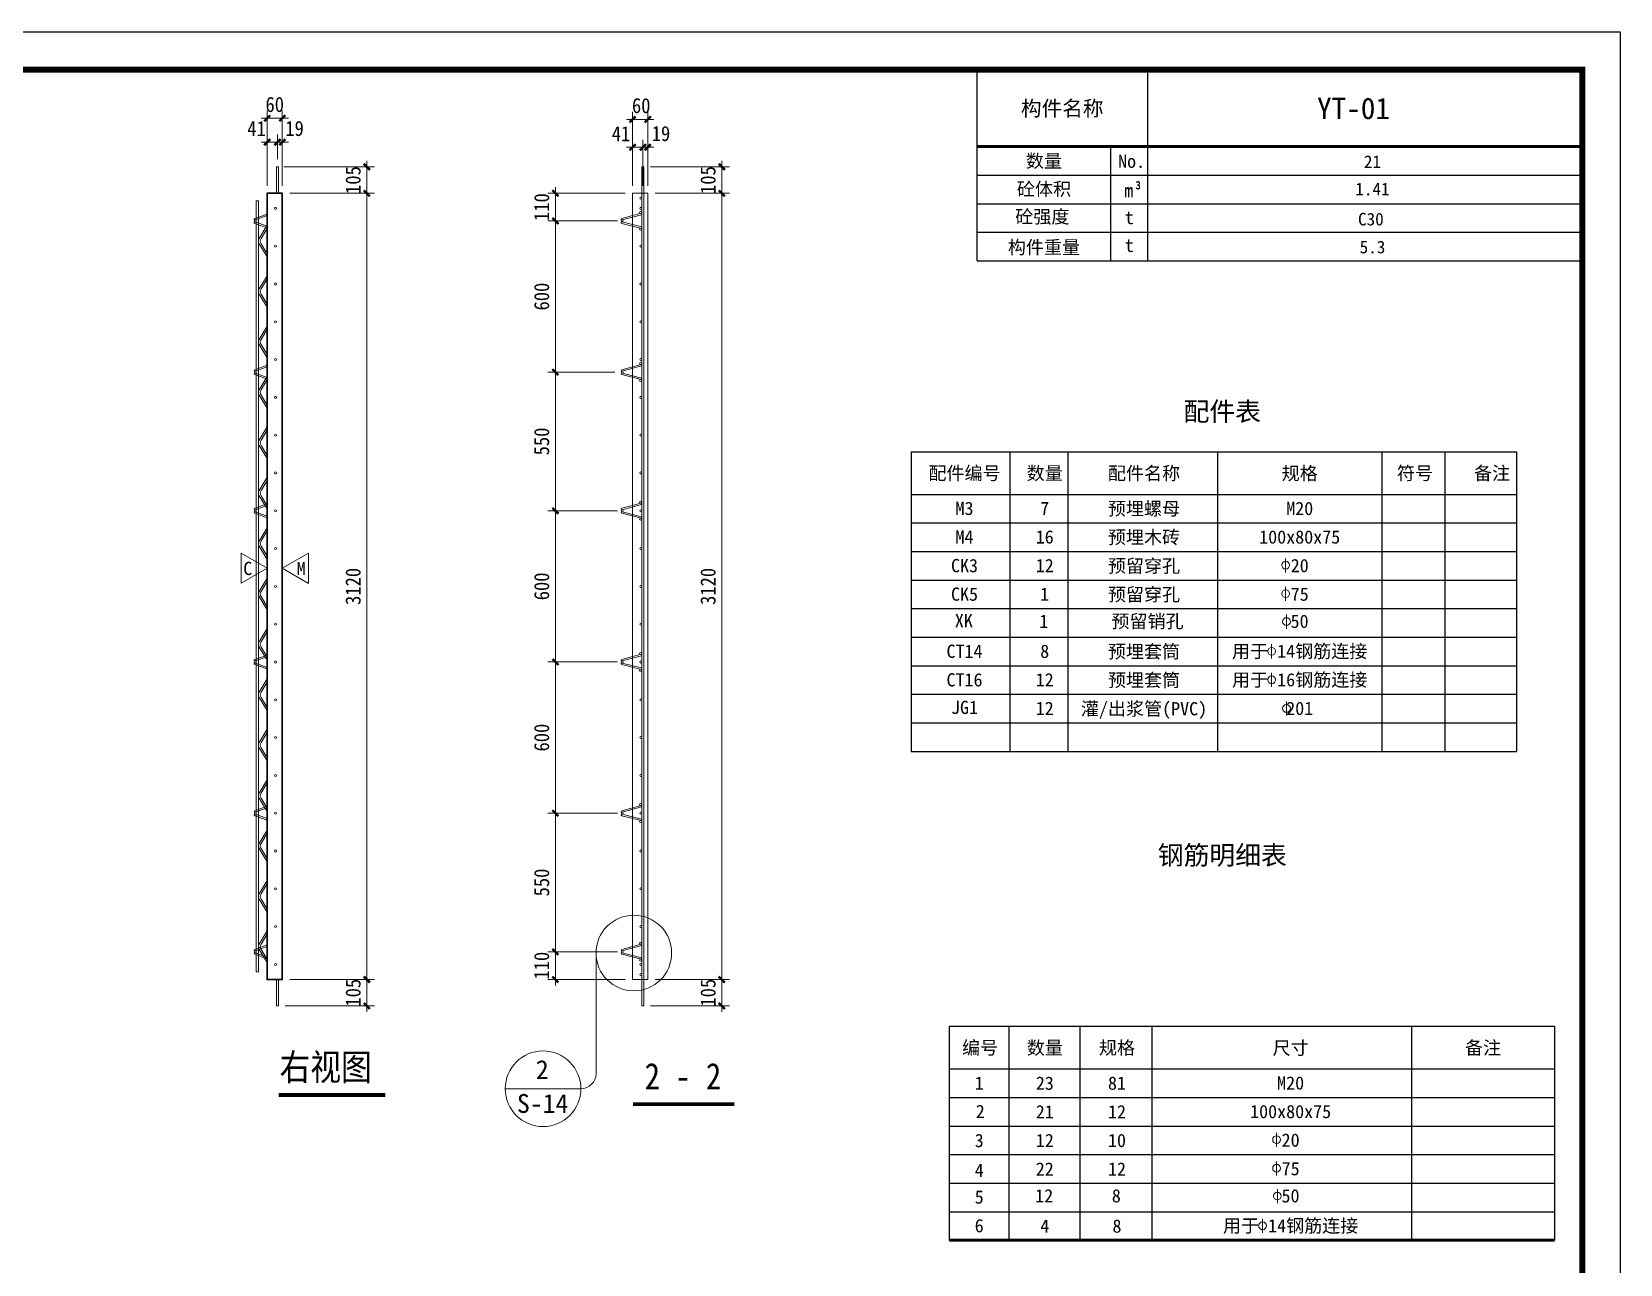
# Model space of a CAD drawing. Header units: millimetres. Extents: x 0 to 12600, y 0 to 8910.
# Drawn here: x 6300 to 12600, y 4019 to 8910 of the extents above; entities that cross this region are included whole.
import ezdxf
from ezdxf.enums import TextEntityAlignment as Align

# ---------------------------------------------------------------- set-up
doc = ezdxf.new("R2010")
doc.units = ezdxf.units.MM
doc.linetypes.add('ACAD_ISO10W100', pattern=[18, 12, -3, 0, -3])
for name, color, linetype in [('DBD6X-1##宽度', 4, 'Continuous'), ('DBD6X-1##高度', 4, 'Continuous'), ('YZ-下划线', 1, 'ACAD_ISO10W100'), ('YZ-标题文字', 2, 'Continuous'), ('YZ-索引图号', 3, 'Continuous'), ('图框2', 1, 'Continuous'), ('图框签字栏-图框文字', 255, 'Continuous'), ('图框线', 7, 'Continuous'), ('桁架', 4, 'Continuous'), ('钢筋', 7, 'Continuous')]:
    doc.layers.add(name, color=color, linetype=linetype)
for name, color, linetype, lineweight in [('YG-标注', 151, 'Continuous', 15), ('YZ-符号', 96, 'Continuous', 9), ('轮廓线', 2, 'Continuous', 13)]:
    doc.layers.add(name, color=color, linetype=linetype, lineweight=lineweight)
doc.styles.add('YZ-样式 1', font='simhei.ttf', dxfattribs={"width": 0.85})
doc.styles.add('YZ-样式 2', font='simhei.ttf', dxfattribs={"width": 0.9})
doc.styles.add('图签-样式 2', font='')
doc.styles.add('图签-黑体', font='simhei.ttf')
doc.styles.get('图签-样式 2').set_extended_font_data('NSimSun')
doc.dimstyles.new('YZ-30', dxfattribs={"dimscale": 30, "dimtxt": 2, "dimasz": 0.8, "dimexe": 1, "dimexo": 1, "dimgap": 0.8, "dimtad": 1, "dimdec": 0, "dimzin": 1, "dimdsep": 46, "dimtxsty": 'YZ-样式 2', "dimblk": 'ARCHTICK', "dimcen": 250, "dimdle": 0.8, "dimclrd": 151, "dimclre": 151, "dimclrt": 7, "dimazin": 0, "dimtfac": 1, "dimtdec": 0, "dimtix": 1, "dimtmove": 2, "dimatfit": 2, "dimldrblk": 'ARCHTICK', "dimfxl": 1, "dimlwd": 9, "dimlwe": 9, "dimarcsym": 0})

# ---------------------------------------------------------------- blocks, each defined once
blk = doc.blocks.new('构件信息')
at = {"layer": '图框线'}
for p, q in [((2183.9, 3126.9), (2183.9, 3886.1)), ((2183.9, 3886.1), (4584.7, 3886.1)), ((2859.4, 3886.1), (2859.4, 3126.9)), ((4584.7, 3886.1), (4584.7, 3126.9)), ((2714.6, 3126.9), (2714.6, 3580.3)), ((2183.9, 3466.9), (4584.7, 3466.9)), ((2183.9, 3353.6), (4584.7, 3353.6)), ((2183.9, 3240.3), (4584.7, 3240.3)), ((2183.9, 3126.9), (4584.7, 3126.9)), ((2183.9, 3126.9), (4584.7, 3126.9))]:
    blk.add_line(p, q, dxfattribs=at)
at = {"layer": '图框线', "const_width": 12.1}
blk.add_lwpolyline([(2183.9, 3580.3), (4584.7, 3580.3)], dxfattribs=at)
at = {"style": '图签-黑体'}
blk.add_attdef('构件名称', (3532.4, 3689.4), '', height=85, dxfattribs=at)
for tag, p in [('数量', (3752.1, 3495.5)), ('砼体积', (3752.1, 3387.1)), ('混凝土强度', (3745.7, 3267.6)), ('构件重量', (3752.1, 3156.8))]:
    blk.add_attdef(tag, text='', height=50, dxfattribs=at).set_placement(p, align=Align.CENTER)
at = {"layer": '图框签字栏-图框文字', "style": '图签-黑体'}
for s, height, p in [('构件名称', 60, (2521.6, 3732.2)), ('数量', 52.5, (2449.2, 3523.6)), ('No.', 52.5, (2796.8, 3522.4)), ('砼体积', 52.5, (2449.2, 3411.9)), ('m', 52.5, (2785.1, 3407)), ('m', 52.5, (2785.1, 3404.8)), ('3', 31.8, (2822.7, 3428.5)), ('3', 31.8, (2822.7, 3426.2)), ('砼强度', 52.5, (2442.8, 3302.5)), ('t', 52.5, (2787.9, 3299.1)), ('构件重量', 52.5, (2449.2, 3180.8)), ('t', 52.5, (2787.9, 3188.4))]:
    blk.add_text(s, height=height, dxfattribs=at).set_placement(p, align=Align.MIDDLE_CENTER)
blk = doc.blocks.new('A$C6EDF263D')
at = {"layer": '桁架', "color": 4, "linetype": 'Continuous', "lineweight": 9}
for p, q in [((82.8, 74.6), (6.3, 53.8)), ((84.4, 68.8), (7.7, 48)), ((82.8, 14.4), (6.3, 34.2)), ((84.4, 20.2), (7.7, 40))]:
    blk.add_line(p, q, dxfattribs=at)
for centre in [(80.4, 78), (8.4, 44), (80.4, 11)]:
    blk.add_circle(centre, 4, dxfattribs=at)
for centre, start, end in [((83.5, 71.7), 283.99475, 103.99475), ((7, 50.9), 103.99475, 283.99475), ((7, 37.1), 76.00525, 256.00525), ((83.5, 17.3), 256.00525, 76.00525)]:
    blk.add_arc(centre, 3, start, end, dxfattribs=at)
blk = doc.blocks.new('A$C71EC6BAC')
at = {"layer": '桁架', "color": 4, "linetype": 'Continuous', "lineweight": 9}
for p, q in [((55.4, 54.9), (6.3, 37.3)), ((55.4, 0), (6.3, 17.7)), ((55.4, 48.6), (7.7, 31.5)), ((55.4, 6.3), (7.7, 23.5))]:
    blk.add_line(p, q, dxfattribs=at)
blk.add_circle((8.4, 27.5), 4, dxfattribs=at)
for centre, start, end in [((7, 34.4), 103.99475, 283.99475), ((7, 20.6), 76.00525, 256.00525)]:
    blk.add_arc(centre, 3, start, end, dxfattribs=at)
blk = doc.blocks.new('_ArchTick')
at = {"color": 0, "linetype": 'ByBlock', "const_width": 0.4}
blk.add_lwpolyline([(-0.5, -0.5), (0.5, 0.5)], dxfattribs=at)
blk = doc.blocks.new('*D17')
at = {"layer": 'Defpoints', "color": 0, "ltscale": 30, "transparency": 16777216}
for p in [(7270.2, 8373.9), (7293.6, 8269.2), (7628.9, 8269.2)]:
    blk.add_point(p, dxfattribs=at)
at = {"layer": 'YG-标注', "color": 151, "lineweight": 9, "ltscale": 30, "transparency": 16777216}
for p, q in [((7628.9, 8373.9), (7628.9, 8397.9)), ((7300.2, 8373.9), (7658.9, 8373.9)), ((7628.9, 8373.9), (7628.9, 8269.2)), ((7323.6, 8269.2), (7658.9, 8269.2)), ((7628.9, 8269.2), (7628.9, 8245.2))]:
    blk.add_line(p, q, dxfattribs=at)
at = {"layer": 'YG-标注', "color": 151, "lineweight": 9, "ltscale": 30, "transparency": 16777216, "xscale": 24, "yscale": 24, "zscale": 24}
for p, rotation in [((7628.9, 8373.9), 270), ((7628.9, 8269.2), 90)]:
    blk.add_blockref('_ArchTick', p, dxfattribs=dict(at, rotation=rotation))
at = {"layer": 'YG-标注', "color": 7, "lineweight": 9, "ltscale": 30, "transparency": 16777216, "insert": (7574.6, 8321.5), "char_height": 60, "attachment_point": 5, "rotation": 90, "style": 'YZ-样式 2'}
blk.add_mtext('105', dxfattribs=at)
blk = doc.blocks.new('*D18')
at = {"layer": 'DBD6X-1##宽度', "color": 151, "lineweight": 9, "ltscale": 30, "transparency": 16777216}
for p, q in [((7323.6, 8269.2), (7658.9, 8269.2)), ((7628.9, 8293.2), (7628.9, 5125.2)), ((7323.6, 5149.2), (7658.9, 5149.2))]:
    blk.add_line(p, q, dxfattribs=at)
at = {"layer": 'Defpoints', "color": 0, "ltscale": 30, "transparency": 16777216}
for p in [(7293.6, 8269.2), (7293.6, 5149.2), (7628.9, 5149.2)]:
    blk.add_point(p, dxfattribs=at)
at = {"layer": 'DBD6X-1##宽度', "color": 151, "lineweight": 9, "ltscale": 30, "transparency": 16777216, "xscale": 24, "yscale": 24, "zscale": 24}
for p, rotation in [((7628.9, 8269.2), 90), ((7628.9, 5149.2), 270)]:
    blk.add_blockref('_ArchTick', p, dxfattribs=dict(at, rotation=rotation))
at = {"layer": 'DBD6X-1##宽度', "color": 7, "lineweight": 9, "ltscale": 30, "transparency": 16777216, "insert": (7574.6, 6709.2), "char_height": 60, "attachment_point": 5, "rotation": 90, "style": 'YZ-样式 2'}
blk.add_mtext('3120', dxfattribs=at)
blk = doc.blocks.new('*D19')
at = {"layer": 'Defpoints', "color": 0, "ltscale": 30, "transparency": 16777216}
for p in [(7293.6, 5149.2), (7274.6, 5044.6), (7628.9, 5044.6)]:
    blk.add_point(p, dxfattribs=at)
at = {"layer": 'YG-标注', "color": 151, "lineweight": 9, "ltscale": 30, "transparency": 16777216}
for p, q in [((7628.9, 5149.2), (7628.9, 5173.2)), ((7323.6, 5149.2), (7658.9, 5149.2)), ((7628.9, 5149.2), (7628.9, 5044.6)), ((7304.6, 5044.6), (7658.9, 5044.6)), ((7628.9, 5044.6), (7628.9, 5020.6))]:
    blk.add_line(p, q, dxfattribs=at)
at = {"layer": 'YG-标注', "color": 151, "lineweight": 9, "ltscale": 30, "transparency": 16777216, "xscale": 24, "yscale": 24, "zscale": 24}
for p, rotation in [((7628.9, 5149.2), 270), ((7628.9, 5044.6), 90)]:
    blk.add_blockref('_ArchTick', p, dxfattribs=dict(at, rotation=rotation))
at = {"layer": 'YG-标注', "color": 7, "lineweight": 9, "ltscale": 30, "transparency": 16777216, "insert": (7574.6, 5096.9), "char_height": 60, "attachment_point": 5, "rotation": 90, "style": 'YZ-样式 2'}
blk.add_mtext('105', dxfattribs=at)
blk = doc.blocks.new('*D20')
at = {"layer": 'Defpoints', "color": 0, "ltscale": 30, "transparency": 16777216}
for p in [(7233.6, 8566.9), (7233.6, 8269.2), (7293.6, 8269.2)]:
    blk.add_point(p, dxfattribs=at)
at = {"layer": 'YG-标注', "color": 151, "lineweight": 9, "ltscale": 30, "transparency": 16777216}
for p, q in [((7233.6, 8299.2), (7233.6, 8596.9)), ((7293.6, 8299.2), (7293.6, 8596.9)), ((7233.6, 8566.9), (7209.6, 8566.9)), ((7293.6, 8566.9), (7233.6, 8566.9)), ((7293.6, 8566.9), (7317.6, 8566.9))]:
    blk.add_line(p, q, dxfattribs=at)
at = {"layer": 'YG-标注', "color": 151, "lineweight": 9, "ltscale": 30, "transparency": 16777216, "xscale": 24, "yscale": 24, "zscale": 24}
blk.add_blockref('_ArchTick', (7233.6, 8566.9), dxfattribs=at)
at = {"layer": 'YG-标注', "color": 151, "lineweight": 9, "ltscale": 30, "transparency": 16777216, "xscale": 24, "yscale": 24, "zscale": 24, "rotation": 180}
blk.add_blockref('_ArchTick', (7293.6, 8566.9), dxfattribs=at)
at = {"layer": 'YG-标注', "color": 7, "lineweight": 9, "ltscale": 30, "transparency": 16777216, "insert": (7263.6, 8621.2), "char_height": 60, "attachment_point": 5, "style": 'YZ-样式 2'}
blk.add_mtext('60', dxfattribs=at)
blk = doc.blocks.new('*D21')
at = {"layer": 'Defpoints', "color": 0, "ltscale": 30, "transparency": 16777216}
for p in [(7274.6, 8472), (7274.6, 8373.9), (7293.6, 8269.2)]:
    blk.add_point(p, dxfattribs=at)
at = {"layer": 'YG-标注', "color": 151, "lineweight": 9, "ltscale": 30, "transparency": 16777216}
for p, q in [((7274.6, 8472), (7250.6, 8472)), ((7274.6, 8403.9), (7274.6, 8502)), ((7293.6, 8472), (7274.6, 8472)), ((7293.6, 8299.2), (7293.6, 8502)), ((7293.6, 8472), (7317.6, 8472))]:
    blk.add_line(p, q, dxfattribs=at)
at = {"layer": 'YG-标注', "color": 151, "lineweight": 9, "ltscale": 30, "transparency": 16777216, "xscale": 24, "yscale": 24, "zscale": 24}
blk.add_blockref('_ArchTick', (7274.6, 8472), dxfattribs=at)
at = {"layer": 'YG-标注', "color": 151, "lineweight": 9, "ltscale": 30, "transparency": 16777216, "xscale": 24, "yscale": 24, "zscale": 24, "rotation": 180}
blk.add_blockref('_ArchTick', (7293.6, 8472), dxfattribs=at)
at = {"layer": 'YG-标注', "color": 7, "lineweight": 9, "ltscale": 30, "transparency": 16777216, "insert": (7342.3, 8526), "char_height": 60, "attachment_point": 5, "style": 'YZ-样式 2'}
blk.add_mtext('19', dxfattribs=at)
blk = doc.blocks.new('*D22')
at = {"layer": 'Defpoints', "color": 0, "ltscale": 30, "transparency": 16777216}
for p in [(7233.6, 8472), (7274.6, 8373.9), (7233.6, 8269.2)]:
    blk.add_point(p, dxfattribs=at)
at = {"layer": 'YG-标注', "color": 151, "lineweight": 9, "ltscale": 30, "transparency": 16777216}
for p, q in [((7233.6, 8472), (7209.6, 8472)), ((7233.6, 8299.2), (7233.6, 8502)), ((7274.6, 8472), (7233.6, 8472)), ((7274.6, 8403.9), (7274.6, 8502)), ((7274.6, 8472), (7298.6, 8472))]:
    blk.add_line(p, q, dxfattribs=at)
at = {"layer": 'YG-标注', "color": 151, "lineweight": 9, "ltscale": 30, "transparency": 16777216, "xscale": 24, "yscale": 24, "zscale": 24}
blk.add_blockref('_ArchTick', (7233.6, 8472), dxfattribs=at)
at = {"layer": 'YG-标注', "color": 151, "lineweight": 9, "ltscale": 30, "transparency": 16777216, "xscale": 24, "yscale": 24, "zscale": 24, "rotation": 180}
blk.add_blockref('_ArchTick', (7274.6, 8472), dxfattribs=at)
at = {"layer": 'YG-标注', "color": 7, "lineweight": 9, "ltscale": 30, "transparency": 16777216, "insert": (7191.5, 8526), "char_height": 60, "attachment_point": 5, "style": 'YZ-样式 2'}
blk.add_mtext('41', dxfattribs=at)
blk = doc.blocks.new('*D23')
at = {"layer": 'DBD6X-1##高度', "color": 151, "lineweight": 9, "ltscale": 30, "transparency": 16777216}
for p, q in [((8682.9, 8299.2), (8682.9, 8592.3)), ((8742.9, 8299.2), (8742.9, 8592.3)), ((8766.9, 8562.3), (8658.9, 8562.3))]:
    blk.add_line(p, q, dxfattribs=at)
at = {"layer": 'Defpoints', "color": 0, "ltscale": 30, "transparency": 16777216}
for p in [(8682.9, 8562.3), (8682.9, 8269.2), (8742.9, 8269.2)]:
    blk.add_point(p, dxfattribs=at)
at = {"layer": 'DBD6X-1##高度', "color": 151, "lineweight": 9, "ltscale": 30, "transparency": 16777216, "xscale": 24, "yscale": 24, "zscale": 24, "rotation": 180}
blk.add_blockref('_ArchTick', (8682.9, 8562.3), dxfattribs=at)
at = {"layer": 'DBD6X-1##高度', "color": 151, "lineweight": 9, "ltscale": 30, "transparency": 16777216, "xscale": 24, "yscale": 24, "zscale": 24}
blk.add_blockref('_ArchTick', (8742.9, 8562.3), dxfattribs=at)
at = {"layer": 'DBD6X-1##高度', "color": 7, "lineweight": 9, "ltscale": 30, "transparency": 16777216, "insert": (8717.1, 8616.6), "char_height": 60, "attachment_point": 5, "style": 'YZ-样式 2'}
blk.add_mtext('60', dxfattribs=at)
blk = doc.blocks.new('*D24')
at = {"layer": 'Defpoints', "color": 0, "ltscale": 30, "transparency": 16777216}
for p in [(8724.1, 8451.6), (8724.1, 8269.2), (8742.9, 8269.2)]:
    blk.add_point(p, dxfattribs=at)
at = {"layer": 'YG-标注', "color": 151, "lineweight": 9, "ltscale": 30, "transparency": 16777216}
for p, q in [((8724.1, 8451.6), (8700.1, 8451.6)), ((8724.1, 8299.2), (8724.1, 8481.6)), ((8742.9, 8451.6), (8724.1, 8451.6)), ((8742.9, 8299.2), (8742.9, 8481.6)), ((8742.9, 8451.6), (8766.9, 8451.6))]:
    blk.add_line(p, q, dxfattribs=at)
at = {"layer": 'YG-标注', "color": 151, "lineweight": 9, "ltscale": 30, "transparency": 16777216, "xscale": 24, "yscale": 24, "zscale": 24}
blk.add_blockref('_ArchTick', (8724.1, 8451.6), dxfattribs=at)
at = {"layer": 'YG-标注', "color": 151, "lineweight": 9, "ltscale": 30, "transparency": 16777216, "xscale": 24, "yscale": 24, "zscale": 24, "rotation": 180}
blk.add_blockref('_ArchTick', (8742.9, 8451.6), dxfattribs=at)
at = {"layer": 'YG-标注', "color": 7, "lineweight": 9, "ltscale": 30, "transparency": 16777216, "insert": (8795.6, 8505.6), "char_height": 60, "attachment_point": 5, "style": 'YZ-样式 2'}
blk.add_mtext('19', dxfattribs=at)
blk = doc.blocks.new('*D25')
at = {"layer": 'Defpoints', "color": 0, "ltscale": 30, "transparency": 16777216}
for p in [(8682.9, 8451.6), (8682.9, 8269.2), (8724.1, 8269.2)]:
    blk.add_point(p, dxfattribs=at)
at = {"layer": 'YG-标注', "color": 151, "lineweight": 9, "ltscale": 30, "transparency": 16777216}
for p, q in [((8682.9, 8451.6), (8658.9, 8451.6)), ((8682.9, 8299.2), (8682.9, 8481.6)), ((8724.1, 8451.6), (8682.9, 8451.6)), ((8724.1, 8299.2), (8724.1, 8481.6)), ((8724.1, 8451.6), (8748.1, 8451.6))]:
    blk.add_line(p, q, dxfattribs=at)
at = {"layer": 'YG-标注', "color": 151, "lineweight": 9, "ltscale": 30, "transparency": 16777216, "xscale": 24, "yscale": 24, "zscale": 24}
blk.add_blockref('_ArchTick', (8682.9, 8451.6), dxfattribs=at)
at = {"layer": 'YG-标注', "color": 151, "lineweight": 9, "ltscale": 30, "transparency": 16777216, "xscale": 24, "yscale": 24, "zscale": 24, "rotation": 180}
blk.add_blockref('_ArchTick', (8724.1, 8451.6), dxfattribs=at)
at = {"layer": 'YG-标注', "color": 7, "lineweight": 9, "ltscale": 30, "transparency": 16777216, "insert": (8636.9, 8505.6), "char_height": 60, "attachment_point": 5, "style": 'YZ-样式 2'}
blk.add_mtext('41', dxfattribs=at)
blk = doc.blocks.new('*D47')
at = {"layer": 'Defpoints', "color": 0, "ltscale": 30, "transparency": 16777216}
for p in [(8723.9, 8373.9), (8742.9, 8269.2), (9036.8, 8269.2)]:
    blk.add_point(p, dxfattribs=at)
at = {"layer": 'YG-标注', "color": 151, "lineweight": 9, "ltscale": 30, "transparency": 16777216}
for p, q in [((9036.8, 8373.9), (9036.8, 8397.9)), ((8753.9, 8373.9), (9066.8, 8373.9)), ((9036.8, 8373.9), (9036.8, 8269.2)), ((8772.9, 8269.2), (9066.8, 8269.2)), ((9036.8, 8269.2), (9036.8, 8245.2))]:
    blk.add_line(p, q, dxfattribs=at)
at = {"layer": 'YG-标注', "color": 151, "lineweight": 9, "ltscale": 30, "transparency": 16777216, "xscale": 24, "yscale": 24, "zscale": 24}
for p, rotation in [((9036.8, 8373.9), 270), ((9036.8, 8269.2), 90)]:
    blk.add_blockref('_ArchTick', p, dxfattribs=dict(at, rotation=rotation))
at = {"layer": 'YG-标注', "color": 7, "lineweight": 9, "ltscale": 30, "transparency": 16777216, "insert": (8982.4, 8321.5), "char_height": 60, "attachment_point": 5, "rotation": 90, "style": 'YZ-样式 2'}
blk.add_mtext('105', dxfattribs=at)
blk = doc.blocks.new('*D48')
at = {"layer": 'Defpoints', "color": 0, "ltscale": 30, "transparency": 16777216}
for p in [(8742.9, 8269.2), (8742.9, 5149.2), (9036.8, 5149.2)]:
    blk.add_point(p, dxfattribs=at)
at = {"layer": 'YG-标注', "color": 151, "lineweight": 9, "ltscale": 30, "transparency": 16777216}
for p, q in [((8772.9, 8269.2), (9066.8, 8269.2)), ((9036.8, 8293.2), (9036.8, 5125.2)), ((8772.9, 5149.2), (9066.8, 5149.2))]:
    blk.add_line(p, q, dxfattribs=at)
at = {"layer": 'YG-标注', "color": 151, "lineweight": 9, "ltscale": 30, "transparency": 16777216, "xscale": 24, "yscale": 24, "zscale": 24}
for p, rotation in [((9036.8, 8269.2), 90), ((9036.8, 5149.2), 270)]:
    blk.add_blockref('_ArchTick', p, dxfattribs=dict(at, rotation=rotation))
at = {"layer": 'YG-标注', "color": 7, "lineweight": 9, "ltscale": 30, "transparency": 16777216, "insert": (8982.4, 6709.2), "char_height": 60, "attachment_point": 5, "rotation": 90, "style": 'YZ-样式 2'}
blk.add_mtext('3120', dxfattribs=at)
blk = doc.blocks.new('*D49')
at = {"layer": 'Defpoints', "color": 0, "ltscale": 30, "transparency": 16777216}
for p in [(8742.9, 5149.2), (8723.9, 5044.6), (9036.8, 5044.6)]:
    blk.add_point(p, dxfattribs=at)
at = {"layer": 'YG-标注', "color": 151, "lineweight": 9, "ltscale": 30, "transparency": 16777216}
for p, q in [((9036.8, 5149.2), (9036.8, 5173.2)), ((8772.9, 5149.2), (9066.8, 5149.2)), ((9036.8, 5149.2), (9036.8, 5044.6)), ((8753.9, 5044.6), (9066.8, 5044.6)), ((9036.8, 5044.6), (9036.8, 5020.6))]:
    blk.add_line(p, q, dxfattribs=at)
at = {"layer": 'YG-标注', "color": 151, "lineweight": 9, "ltscale": 30, "transparency": 16777216, "xscale": 24, "yscale": 24, "zscale": 24}
for p, rotation in [((9036.8, 5149.2), 270), ((9036.8, 5044.6), 90)]:
    blk.add_blockref('_ArchTick', p, dxfattribs=dict(at, rotation=rotation))
at = {"layer": 'YG-标注', "color": 7, "lineweight": 9, "ltscale": 30, "transparency": 16777216, "insert": (8982.4, 5096.9), "char_height": 60, "attachment_point": 5, "rotation": 90, "style": 'YZ-样式 2'}
blk.add_mtext('105', dxfattribs=at)
blk = doc.blocks.new('*D73')
at = {"layer": 'Defpoints', "color": 0, "ltscale": 30, "transparency": 16777216}
for p in [(8652.9, 8159.2), (8376.8, 7559.2), (8641.9, 7559.2)]:
    blk.add_point(p, dxfattribs=at)
at = {"layer": 'YG-标注', "color": 151, "lineweight": 9, "ltscale": 30, "transparency": 16777216}
for p, q in [((8622.9, 8159.2), (8346.8, 8159.2)), ((8376.8, 8183.2), (8376.8, 7535.2)), ((8611.9, 7559.2), (8346.8, 7559.2))]:
    blk.add_line(p, q, dxfattribs=at)
at = {"layer": 'YG-标注', "color": 151, "lineweight": 9, "ltscale": 30, "transparency": 16777216, "xscale": 24, "yscale": 24, "zscale": 24}
for p, rotation in [((8376.8, 8159.2), 90), ((8376.8, 7559.2), 270)]:
    blk.add_blockref('_ArchTick', p, dxfattribs=dict(at, rotation=rotation))
at = {"layer": 'YG-标注', "color": 7, "lineweight": 9, "ltscale": 30, "transparency": 16777216, "insert": (8322.5, 7859.2), "char_height": 60, "attachment_point": 5, "rotation": 90, "style": 'YZ-样式 2'}
blk.add_mtext('600', dxfattribs=at)
blk = doc.blocks.new('*D74')
at = {"layer": 'Defpoints', "color": 0, "ltscale": 30, "transparency": 16777216}
for p in [(8376.8, 5259.2), (8652.9, 5259.2), (8682.9, 5149.2)]:
    blk.add_point(p, dxfattribs=at)
at = {"layer": '钢筋', "color": 151, "lineweight": 9, "ltscale": 30, "transparency": 16777216}
for p, q in [((8622.9, 5259.2), (8346.8, 5259.2)), ((8376.8, 5259.2), (8376.8, 5283.2)), ((8376.8, 5149.2), (8376.8, 5259.2)), ((8652.9, 5149.2), (8346.8, 5149.2)), ((8376.8, 5149.2), (8376.8, 5125.2))]:
    blk.add_line(p, q, dxfattribs=at)
at = {"layer": '钢筋', "color": 151, "lineweight": 9, "ltscale": 30, "transparency": 16777216, "xscale": 24, "yscale": 24, "zscale": 24}
for p, rotation in [((8376.8, 5259.2), 270), ((8376.8, 5149.2), 90)]:
    blk.add_blockref('_ArchTick', p, dxfattribs=dict(at, rotation=rotation))
at = {"layer": '钢筋', "color": 7, "ltscale": 30, "transparency": 16777216, "insert": (8322.5, 5204.2), "char_height": 60, "attachment_point": 5, "rotation": 90, "style": 'YZ-样式 2'}
blk.add_mtext('110', dxfattribs=at)
blk = doc.blocks.new('*D75')
at = {"layer": 'Defpoints', "color": 0, "ltscale": 30, "transparency": 16777216}
for p in [(8652.9, 7009.2), (8376.8, 6409.2), (8652.9, 6409.2)]:
    blk.add_point(p, dxfattribs=at)
at = {"layer": '钢筋', "color": 151, "lineweight": 9, "ltscale": 30, "transparency": 16777216}
for p, q in [((8622.9, 7009.2), (8346.8, 7009.2)), ((8376.8, 7033.2), (8376.8, 6385.2)), ((8622.9, 6409.2), (8346.8, 6409.2))]:
    blk.add_line(p, q, dxfattribs=at)
at = {"layer": '钢筋', "color": 151, "lineweight": 9, "ltscale": 30, "transparency": 16777216, "xscale": 24, "yscale": 24, "zscale": 24}
for p, rotation in [((8376.8, 7009.2), 90), ((8376.8, 6409.2), 270)]:
    blk.add_blockref('_ArchTick', p, dxfattribs=dict(at, rotation=rotation))
at = {"layer": '钢筋', "color": 7, "ltscale": 30, "transparency": 16777216, "insert": (8322.5, 6709.2), "char_height": 60, "attachment_point": 5, "rotation": 90, "style": 'YZ-样式 2'}
blk.add_mtext('600', dxfattribs=at)
blk = doc.blocks.new('*D76')
at = {"layer": 'Defpoints', "color": 0, "ltscale": 30, "transparency": 16777216}
for p in [(8652.9, 6409.2), (8376.8, 5809.2), (8652.9, 5809.2)]:
    blk.add_point(p, dxfattribs=at)
at = {"layer": '钢筋', "color": 151, "lineweight": 9, "ltscale": 30, "transparency": 16777216}
for p, q in [((8376.8, 6433.2), (8376.8, 5785.2)), ((8622.9, 6409.2), (8346.8, 6409.2)), ((8622.9, 5809.2), (8346.8, 5809.2))]:
    blk.add_line(p, q, dxfattribs=at)
at = {"layer": '钢筋', "color": 151, "lineweight": 9, "ltscale": 30, "transparency": 16777216, "xscale": 24, "yscale": 24, "zscale": 24}
for p, rotation in [((8376.8, 6409.2), 90), ((8376.8, 5809.2), 270)]:
    blk.add_blockref('_ArchTick', p, dxfattribs=dict(at, rotation=rotation))
at = {"layer": '钢筋', "color": 7, "ltscale": 30, "transparency": 16777216, "insert": (8322.5, 6109.2), "char_height": 60, "attachment_point": 5, "rotation": 90, "style": 'YZ-样式 2'}
blk.add_mtext('600', dxfattribs=at)
blk = doc.blocks.new('*D77')
at = {"layer": 'Defpoints', "color": 0, "ltscale": 30, "transparency": 16777216}
for p in [(8652.9, 5809.2), (8376.8, 5259.2), (8652.9, 5259.2)]:
    blk.add_point(p, dxfattribs=at)
at = {"layer": '钢筋', "color": 151, "lineweight": 9, "ltscale": 30, "transparency": 16777216}
for p, q in [((8622.9, 5809.2), (8346.8, 5809.2)), ((8376.8, 5833.2), (8376.8, 5235.2)), ((8622.9, 5259.2), (8346.8, 5259.2))]:
    blk.add_line(p, q, dxfattribs=at)
at = {"layer": '钢筋', "color": 151, "lineweight": 9, "ltscale": 30, "transparency": 16777216, "xscale": 24, "yscale": 24, "zscale": 24}
for p, rotation in [((8376.8, 5809.2), 90), ((8376.8, 5259.2), 270)]:
    blk.add_blockref('_ArchTick', p, dxfattribs=dict(at, rotation=rotation))
at = {"layer": '钢筋', "color": 7, "ltscale": 30, "transparency": 16777216, "insert": (8322.5, 5534.2), "char_height": 60, "attachment_point": 5, "rotation": 90, "style": 'YZ-样式 2'}
blk.add_mtext('550', dxfattribs=at)
blk = doc.blocks.new('*D78')
at = {"layer": 'Defpoints', "color": 0, "ltscale": 30, "transparency": 16777216}
for p in [(8376.8, 8269.2), (8682.9, 8269.2), (8652.9, 8159.2)]:
    blk.add_point(p, dxfattribs=at)
at = {"layer": '钢筋', "color": 151, "lineweight": 9, "ltscale": 30, "transparency": 16777216}
for p, q in [((8652.9, 8269.2), (8346.8, 8269.2)), ((8376.8, 8269.2), (8376.8, 8293.2)), ((8376.8, 8159.2), (8376.8, 8269.2)), ((8622.9, 8159.2), (8346.8, 8159.2)), ((8376.8, 8159.2), (8376.8, 8135.2))]:
    blk.add_line(p, q, dxfattribs=at)
at = {"layer": '钢筋', "color": 151, "lineweight": 9, "ltscale": 30, "transparency": 16777216, "xscale": 24, "yscale": 24, "zscale": 24}
for p, rotation in [((8376.8, 8269.2), 270), ((8376.8, 8159.2), 90)]:
    blk.add_blockref('_ArchTick', p, dxfattribs=dict(at, rotation=rotation))
at = {"layer": '钢筋', "color": 7, "ltscale": 30, "transparency": 16777216, "insert": (8322.5, 8214.2), "char_height": 60, "attachment_point": 5, "rotation": 90, "style": 'YZ-样式 2'}
blk.add_mtext('110', dxfattribs=at)
blk = doc.blocks.new('*D79')
at = {"layer": 'Defpoints', "color": 0, "ltscale": 30, "transparency": 16777216}
for p in [(8376.8, 7559.2), (8641.9, 7559.2), (8652.9, 7009.2)]:
    blk.add_point(p, dxfattribs=at)
at = {"layer": 'YG-标注', "color": 151, "lineweight": 9, "ltscale": 30, "transparency": 16777216}
for p, q in [((8376.8, 6985.2), (8376.8, 7583.2)), ((8611.9, 7559.2), (8346.8, 7559.2)), ((8622.9, 7009.2), (8346.8, 7009.2))]:
    blk.add_line(p, q, dxfattribs=at)
at = {"layer": 'YG-标注', "color": 151, "lineweight": 9, "ltscale": 30, "transparency": 16777216, "xscale": 24, "yscale": 24, "zscale": 24}
for p, rotation in [((8376.8, 7559.2), 90), ((8376.8, 7009.2), 270)]:
    blk.add_blockref('_ArchTick', p, dxfattribs=dict(at, rotation=rotation))
at = {"layer": 'YG-标注', "color": 7, "ltscale": 30, "transparency": 16777216, "insert": (8322.5, 7284.2), "char_height": 60, "attachment_point": 5, "rotation": 90, "style": 'YZ-样式 2'}
blk.add_mtext('550', dxfattribs=at)
blk = doc.blocks.new('A$C36382715')
at = {"layer": '桁架', "color": 4, "lineweight": 9}
for p, q in [((11.6, 2910.1), (43, 2962.8)), ((19, 2910.2), (43, 2950.4)), ((11.8, 2889.4), (43, 2837.3)), ((19.1, 2889.4), (43, 2849.5)), ((11.6, 2710.1), (43, 2762.8)), ((19, 2710.2), (43, 2750.4)), ((11.8, 2689.4), (43, 2637.3)), ((19.1, 2689.4), (43, 2649.5)), ((11.6, 2510.1), (43, 2562.8)), ((19, 2510.2), (43, 2550.4)), ((11.8, 2489.4), (43, 2437.3)), ((19.1, 2489.4), (43, 2449.5)), ((11.6, 2310.1), (43, 2362.8)), ((19, 2310.2), (43, 2350.4)), ((11.8, 2289.4), (43, 2237.3)), ((19.1, 2289.4), (43, 2249.5)), ((11.6, 2110.1), (43, 2162.8)), ((19, 2110.2), (43, 2150.4)), ((11.8, 2089.4), (43, 2037.3)), ((19.1, 2089.4), (43, 2049.5)), ((11.6, 1910.1), (43, 1962.8)), ((19, 1910.2), (43, 1950.4)), ((11.8, 1889.4), (43, 1837.3)), ((19.1, 1889.4), (43, 1849.5)), ((11.6, 1710.1), (43, 1762.8)), ((19, 1710.2), (43, 1750.4)), ((11.8, 1689.4), (43, 1637.3)), ((19.1, 1689.4), (43, 1649.5)), ((11.6, 1510.1), (43, 1562.8)), ((19, 1510.2), (43, 1550.4)), ((11.8, 1489.4), (43, 1437.3)), ((19.1, 1489.4), (43, 1449.5)), ((11.6, 1310.1), (43, 1362.8)), ((19, 1310.2), (43, 1350.4)), ((11.8, 1289.4), (43, 1237.3)), ((19.1, 1289.4), (43, 1249.5)), ((11.6, 1110.1), (43, 1162.8)), ((19, 1110.2), (43, 1150.4)), ((11.8, 1089.4), (43, 1037.3)), ((19.1, 1089.4), (43, 1049.5)), ((11.6, 910.1), (43, 962.8)), ((19, 910.2), (43, 950.4)), ((11.8, 889.4), (43, 837.3)), ((19.1, 889.4), (43, 849.5)), ((11.6, 710.1), (43, 762.8)), ((19, 710.2), (43, 750.4)), ((19.1, 689.4), (43, 649.5)), ((11.6, 510.1), (43, 562.8)), ((19, 510.2), (43, 550.4)), ((11.8, 489.4), (43, 437.3)), ((19.1, 489.4), (43, 449.5)), ((11.6, 310.1), (43, 362.8)), ((19, 310.2), (43, 350.4)), ((11.8, 289.4), (43, 237.3)), ((19.1, 289.4), (43, 249.5)), ((11.6, 110.1), (43, 162.8)), ((19, 110.2), (43, 150.4)), ((11.8, 89.4), (43, 37.3)), ((19.1, 89.4), (43, 49.5))]:
    blk.add_line(p, q, dxfattribs=at)
at = {"layer": '桁架', "color": 4, "lineweight": 5}
blk.add_line((11.8, 689.4), (43, 637.3), dxfattribs=at)
at = {"layer": '桁架', "color": 4, "lineweight": 9}
for centre, radius, start, end in [((24.2, 2899.9), 16.2, 141.05333, 219.87299), ((31.9, 2899.9), 16.5, 141.3315, 219.15534), ((24.2, 2699.9), 16.2, 141.05333, 219.87299), ((31.9, 2699.9), 16.5, 141.3315, 219.15534), ((24.2, 2499.9), 16.2, 141.05333, 219.87299), ((31.9, 2499.9), 16.5, 141.3315, 219.15534), ((24.2, 2299.9), 16.2, 141.05333, 219.87299), ((31.9, 2299.9), 16.5, 141.3315, 219.15534), ((24.2, 2099.9), 16.2, 141.05333, 219.87299), ((31.9, 2099.9), 16.5, 141.3315, 219.15534), ((24.2, 1899.9), 16.2, 141.05333, 219.87299), ((31.9, 1899.9), 16.5, 141.3315, 219.15534), ((24.2, 1699.9), 16.2, 141.05333, 219.87299), ((31.9, 1699.9), 16.5, 141.3315, 219.15534), ((24.2, 1499.9), 16.2, 141.05333, 219.87299), ((31.9, 1499.9), 16.5, 141.3315, 219.15534), ((24.2, 1299.9), 16.2, 141.05333, 219.87299), ((31.9, 1299.9), 16.5, 141.3315, 219.15534), ((24.2, 1099.9), 16.2, 141.05333, 219.87299), ((31.9, 1099.9), 16.5, 141.3315, 219.15534), ((24.2, 899.9), 16.2, 141.05333, 219.87299), ((31.9, 899.9), 16.5, 141.3315, 219.15534), ((24.2, 699.9), 16.2, 141.05333, 219.87299), ((31.9, 699.9), 16.5, 141.3315, 219.15534), ((24.2, 499.9), 16.2, 141.05333, 219.87299), ((31.9, 499.9), 16.5, 141.3315, 219.15534), ((24.2, 299.9), 16.2, 141.05333, 219.87299), ((31.9, 299.9), 16.5, 141.3315, 219.15534), ((24.2, 99.9), 16.2, 141.05333, 219.87299), ((31.9, 99.9), 16.5, 141.3315, 219.15534)]:
    blk.add_arc(centre, radius, start, end, dxfattribs=at)
at = {"layer": '钢筋', "color": 4, "lineweight": 5}
for p, q in [((0, 0), (0, 3060)), ((8, 3060), (0, 3060)), ((8, 0), (8, 3060)), ((0, 0), (8, 0))]:
    blk.add_line(p, q, dxfattribs=at)
blk = doc.blocks.new('配件')
at = {"layer": '图框签字栏-图框文字', "color": 2, "lineweight": 15}
for points in [[(11534.5, 6626), (11534.5, 6570.2)], [(11534.5, 6512.6), (11534.5, 6456.9)], [(11538, 6402.7), (11538, 6346.9)], [(11479.3, 6284.9), (11479.3, 6229.1)], [(11479.3, 6171.5), (11479.3, 6115.8)], [(11538, 6057.9), (11538, 6002.2)]]:
    blk.add_lwpolyline(points, dxfattribs=at)
for centre in [(11534.8, 6599.1), (11534.8, 6485.8), (11538, 6375.1), (11479.3, 6257.3), (11479.3, 6144), (11538, 6030.4)]:
    blk.add_circle(centre, 15.4, dxfattribs=at)
at = {"layer": '图框线'}
for p, q in [((10049.2, 7049.2), (12450, 7049.2)), ((10049.2, 7049.2), (10049.2, 5859.9)), ((10440.9, 7049.2), (10440.9, 5859.9)), ((10670.6, 7049.2), (10670.6, 5859.9)), ((11264.8, 7049.2), (11264.8, 5859.9)), ((11916.4, 7049.2), (11916.4, 5859.9)), ((12166.4, 7049.2), (12166.4, 5859.9)), ((12450, 7049.2), (12450, 5859.9)), ((10049.2, 6879.9), (12450, 6879.9)), ((10049.2, 6766.6), (12450, 6766.6)), ((10049.2, 6653.3), (12450, 6653.3)), ((10049.2, 6539.9), (12450, 6539.9)), ((10049.2, 6426.6), (12450, 6426.6)), ((10049.2, 6313.3), (12450, 6313.3)), ((10049.2, 6199.9), (12450, 6199.9)), ((10049.2, 6086.6), (12450, 6086.6)), ((10049.2, 5973.2), (12450, 5973.2)), ((10049.2, 5859.9), (12450, 5859.9)), ((10049.2, 5859.9), (12450, 5859.9))]:
    blk.add_line(p, q, dxfattribs=at)
at = {"layer": '图框签字栏-图框文字', "style": '图签-黑体'}
for s, p in [('配件编号', (10261.1, 6964)), ('数量', (10579.2, 6964)), ('配件名称', (10973, 6963.7)), ('规格', (11590.6, 6963.2)), ('符号', (12047.8, 6964)), ('备注', (12353.4, 6964))]:
    blk.add_text(s, height=52.5, dxfattribs=at).set_placement(p, align=Align.MIDDLE_CENTER)
at = {"layer": '图框签字栏-图框文字', "color": 2, "style": '图签-样式 2'}
for s, p in [('M3', (10261.1, 6824.3)), ('7', (10579.2, 6824.3)), ('预埋螺母', (10973, 6823.3)), ('M20', (11590.6, 6824)), ('预埋木砖', (10973, 6709.8)), ('M4', (10261.1, 6711)), ('16', (10579.2, 6711)), ('100x80x75', (11590.6, 6710.7)), ('CK3', (10261.1, 6597.3)), ('12', (10579.2, 6597.3)), ('预留穿孔', (10973, 6596)), ('CK5', (10261.1, 6484)), ('1', (10579.2, 6484)), ('预留穿孔', (10973, 6482.7)), ('XK', (10258.6, 6378.7)), ('1', (10575.7, 6376.2)), ('预留销孔', (10987.1, 6376.2)), ('50', (11590.1, 6376.2)), ('CT14', (10261.1, 6257.3)), ('8', (10579.2, 6257.3)), ('预埋套筒', (10973, 6256.1)), ('用于 14钢筋连接', (11590.6, 6257.5)), ('预埋套筒', (10973, 6142.8)), ('用于 16钢筋连接', (11590.6, 6144.1)), ('CT16', (10261.1, 6144)), ('12', (10579.2, 6144)), ('JG1', (10261.1, 6034.7)), ('12', (10579.2, 6030.9)), ('灌/出浆管(PVC)', (10973, 6029.2)), ('201', (11590.6, 6030.6))]:
    blk.add_text(s, height=52.5, dxfattribs=at).set_placement(p, align=Align.MIDDLE_CENTER)
for s, p in [('20', (11590.6, 6597.3)), ('75', (11590.6, 6484))]:
    blk.add_text(s, height=52.5, rotation=0, dxfattribs=at).set_placement(p, align=Align.MIDDLE_CENTER)
blk = doc.blocks.new('钢筋')
at = {"layer": '图框签字栏-图框文字', "color": 2, "lineweight": 15}
for points in [[(11361.9, 4816.5), (11361.9, 4760.7)], [(11361.9, 4703.1), (11361.9, 4647.4)], [(11365.4, 4593.2), (11365.4, 4537.5)], [(11306.7, 4475.4), (11306.7, 4419.6)]]:
    blk.add_lwpolyline(points, dxfattribs=at)
for centre in [(11362.2, 4789.6), (11362.2, 4676.3), (11365.4, 4565.7), (11306.7, 4447.8)]:
    blk.add_circle(centre, 15.4, dxfattribs=at)
at = {"layer": '图框线'}
for p, q in [((10064, 5239.7), (12464.7, 5239.7)), ((10064, 5239.7), (10064, 4390.4)), ((10300.5, 5239.2), (10300.5, 4390.4)), ((10581.4, 5239.7), (10581.4, 4390.4)), ((10867.6, 5239.7), (10867.6, 4390.4)), ((11897.8, 5239.7), (11897.8, 4390.4)), ((12464.7, 5239.7), (12464.7, 4390.9)), ((10064, 5070.4), (12464.7, 5070.4)), ((10064, 4957.1), (12464.7, 4957.1)), ((10064, 4843.8), (12464.7, 4843.8)), ((10064, 4730.4), (12464.7, 4730.4)), ((10064, 4617.1), (12464.7, 4617.1)), ((10064, 4503.8), (12464.7, 4503.8)), ((10064, 4390.4), (12464.7, 4390.4))]:
    blk.add_line(p, q, dxfattribs=at)
at = {"layer": '图框线', "const_width": 12.1}
blk.add_lwpolyline([(10064, 4390.4), (12464.7, 4390.9)], dxfattribs=at)
at = {"layer": '图框签字栏-图框文字', "style": '图签-黑体'}
for s, p in [('编号', (10186.3, 5154.5)), ('数量', (10443, 5154.2)), ('规格', (10729.3, 5154.2)), ('尺寸', (11418, 5153.7)), ('备注', (12181.3, 5154.5))]:
    blk.add_text(s, height=52.5, dxfattribs=at).set_placement(p, align=Align.MIDDLE_CENTER)
at = {"layer": '图框签字栏-图框文字', "color": 2, "style": '图签-样式 2'}
for s, p in [('M20', (11418, 5014.5)), ('1', (10182.8, 5013.8)), ('23', (10443, 5013.8)), ('81', (10729.3, 5013.8)), ('2', (10187, 4901.6)), ('21', (10443, 4900.3)), ('12', (10729.3, 4900.3)), ('100x80x75', (11418, 4901.2)), ('3', (10182.8, 4786.3)), ('12', (10443, 4786.5)), ('10', (10729.3, 4786.5)), ('4', (10182.8, 4667.8)), ('22', (10443, 4673.2)), ('12', (10729.3, 4673.2)), ('5', (10182.8, 4562)), ('12', (10440.4, 4566.8)), ('8', (10726.7, 4566.8)), ('50', (11417.5, 4566.8)), ('6', (10182.8, 4448.3)), ('用于 14钢筋连接', (11418, 4448)), ('4', (10443, 4446.7)), ('8', (10729.3, 4446.7))]:
    blk.add_text(s, height=52.5, dxfattribs=at).set_placement(p, align=Align.MIDDLE_CENTER)
for s, p in [('20', (11418, 4787.8)), ('75', (11418, 4674.5))]:
    blk.add_text(s, height=52.5, rotation=0, dxfattribs=at).set_placement(p, align=Align.MIDDLE_CENTER)

msp = doc.modelspace()

# ---------------------------------------------------------------- linework, layer by layer
at = {"layer": 'YZ-下划线', "color": 1, "linetype": 'ByBlock', "const_width": 15}
for points in [[(7279, 4691.2), (7702.6, 4691.2)], [(8684.8, 4655), (9086.7, 4655)]]:
    msp.add_lwpolyline(points, dxfattribs=at)
at = {"layer": 'YZ-符号', "color": 1, "lineweight": 13, "ltscale": 100}
msp.add_line((8537.8, 5254.3), (8537.8, 4775.8), dxfattribs=at)
at = {"layer": 'YZ-符号', "color": 1, "ltscale": 100}
msp.add_line((8477.8, 4715.8), (8177.8, 4715.8), dxfattribs=at)
at = {"layer": 'YZ-符号', "color": 1, "lineweight": 15}
for points in [[(7233.6, 6781.4), (7130.2, 6721.7), (7130.2, 6841.1)], [(7293.6, 6780.9), (7397, 6721.2), (7397, 6840.6)]]:
    msp.add_lwpolyline(points, close=True, dxfattribs=at)
at = {"layer": 'YZ-符号', "color": 1, "ltscale": 100}
for centre in [(8687.8, 5254.3), (8327.8, 4715.8)]:
    msp.add_circle(centre, 150, dxfattribs=at)
at = {"layer": 'YZ-符号', "color": 1, "lineweight": 13, "ltscale": 100}
msp.add_arc((8477.8, 4775.8), 60, 270, 0, dxfattribs=at)
at = {"layer": '图框2', "color": 1}
msp.add_lwpolyline([(0, 0), (0, 8910), (12600, 8910), (12600, 0)], close=True, dxfattribs=at)
at = {"layer": '图框线', "const_width": 24}
msp.add_lwpolyline([(300, 8760), (12450, 8760), (12450, 150), (300, 150)], close=True, dxfattribs=at)
at = {"layer": '轮廓线', "color": 2, "lineweight": 30}
msp.add_lwpolyline([(7293.6, 5149.2), (7293.6, 5149.2), (7293.6, 8269.2), (7233.6, 8269.2), (7233.6, 7399.2), (7233.6, 5149.2), (7233.6, 5149.2), (7293.6, 5149.2), (7293.6, 5149.2)], dxfattribs=at)
at = {"layer": '轮廓线', "color": 2, "lineweight": 9}
msp.add_lwpolyline([(8742.9, 5149.2), (8742.9, 5149.2), (8742.9, 8269.2), (8682.9, 8269.2), (8682.9, 7399.2), (8682.9, 5149.2), (8682.9, 5149.2), (8742.9, 5149.2), (8742.9, 5149.2)], dxfattribs=at)
at = {"layer": '钢筋', "color": 5, "lineweight": 13}
for points in [[(7270.6, 8269.2), (7270.6, 8373.9), (7278.6, 8373.9), (7278.6, 8269.2)], [(8719.9, 8269.2), (8719.9, 8373.9), (8727.9, 8373.9), (8727.9, 8269.2)], [(8719.9, 8269.2), (8719.9, 5044.6), (8727.9, 5044.6), (8727.9, 8269.2)], [(7270.6, 5149.2), (7270.6, 5044.6), (7278.6, 5044.6), (7278.6, 5149.2)]]:
    msp.add_lwpolyline(points, dxfattribs=at)
at = {"layer": '钢筋', "color": 1, "lineweight": 13}
for centre in [(8715.9, 8249.2), (7266.6, 8209.2), (8715.9, 8209.2), (7266.6, 8059.2), (8715.9, 8059.2), (7266.6, 7909.2), (8715.9, 7909.2), (7266.6, 7759.2), (8715.9, 7759.2), (7266.6, 7609.2), (8715.9, 7609.2), (7266.6, 7459.2), (8715.9, 7459.2), (7266.6, 7309.2), (8715.9, 7309.2), (7266.6, 7159.2), (8715.9, 7159.2), (7266.6, 7009.2), (8715.9, 7009.2), (7266.6, 6859.2), (8715.9, 6859.2), (7266.6, 6709.2), (8715.9, 6709.2), (7266.6, 6559.2), (8715.9, 6559.2), (7266.6, 6409.2), (8715.9, 6409.2), (7266.6, 6259.2), (8715.9, 6259.2), (7266.6, 6109.2), (8715.9, 6109.2), (7266.6, 5959.2), (8715.9, 5959.2), (7266.6, 5809.2), (8715.9, 5809.2), (7266.6, 5659.2), (8715.9, 5659.2), (7266.6, 5509.2), (8715.9, 5509.2), (7266.6, 5359.2), (8715.9, 5359.2), (7266.6, 5209.2), (8715.9, 5209.2), (8715.9, 5169.2)]:
    msp.add_circle(centre, 4, dxfattribs=at)

# ---------------------------------------------------------------- block references
msp.add_blockref('构件信息', (7865.3, 4873.9)).add_auto_attribs({'构件名称': 'YT-01', '数量': '21', '砼体积': '1.41', '构件重量': '5.3', '混凝土强度': 'C30'})
at = {"layer": 'YG-标注', "color": 0, "ltscale": 30}
msp.add_blockref('A$C36382715', (7190.6, 5179.2), dxfattribs=at)
at = {"layer": '图框签字栏-图框文字'}
for name, p in [('配件', (-261.8, 194.5)), ('钢筋', (-125.2, -275.8))]:
    msp.add_blockref(name, p, dxfattribs=at)
at = {"layer": '桁架', "color": 3}
for name, p in [('A$C6EDF263D', (8633.6, 8115.2)), ('A$C71EC6BAC', (7178.2, 8131.7)), ('A$C71EC6BAC', (7178.2, 7531.7)), ('A$C6EDF263D', (8633.6, 7515.2)), ('A$C71EC6BAC', (7178.2, 6981.7)), ('A$C6EDF263D', (8633.6, 6965.2)), ('A$C71EC6BAC', (7178.2, 6381.7)), ('A$C6EDF263D', (8633.6, 6365.2)), ('A$C71EC6BAC', (7178.2, 5781.7)), ('A$C6EDF263D', (8633.6, 5765.2)), ('A$C6EDF263D', (8633.6, 5215.2)), ('A$C71EC6BAC', (7178.2, 5231.7))]:
    msp.add_blockref(name, p, dxfattribs=at)

# ---------------------------------------------------------------- texts
at = {"layer": 'YZ-标题文字', "style": 'YZ-样式 1', "width": 0.85}
for s, p in [('右视图', (7283.1, 4717.8)), ('2 - 2', (8730.9, 4681.6))]:
    msp.add_text(s, height=105, dxfattribs=at).set_placement(p, align=Align.BOTTOM_LEFT)
at = {"layer": 'YZ-符号', "color": 1, "lineweight": 15, "style": '图签-黑体'}
for s, p in [('C', (7138.8, 6754.3)), ('M', (7350.7, 6753.8))]:
    msp.add_text(s, height=52.5, dxfattribs=at).set_placement(p)
at = {"layer": 'YZ-索引图号', "color": 3, "ltscale": 100}
for s, style, p in [('2', 'YZ-样式 1', (8324.7, 4754.3)), ('S-14', 'YZ-样式 2', (8326.4, 4619.9))]:
    msp.add_text(s, height=75, dxfattribs=dict(at, style=style)).set_placement(p, align=Align.CENTER)
at = {"layer": '图框签字栏-图框文字', "style": '图签-黑体'}
for s, p in [('配件表', (11021.8, 7403.5)), ('钢筋明细表', (11021.8, 5642.5))]:
    msp.add_text(s, height=75, dxfattribs=at).set_placement(p, align=Align.MIDDLE_CENTER)

# ---------------------------------------------------------------- dimensions: what is measured, and where the dimension line sits
at = {"layer": 'DBD6X-1##宽度', "color": 0, "lineweight": 9, "ltscale": 30}
dim = msp.add_linear_dim(base=(7628.9, 5149.2), p1=(7293.6, 8269.2), p2=(7293.6, 5149.2), angle=90, dimstyle='YZ-30', dxfattribs=at)
dim.commit()
dim.dimension.update_dxf_attribs({"geometry": '*D18', "text_midpoint": (7574.6, 6709.2)})
at = {"layer": 'DBD6X-1##高度', "color": 0, "lineweight": 9, "ltscale": 30}
dim = msp.add_linear_dim(base=(8682.9, 8562.3), p1=(8742.9, 8269.2), p2=(8682.9, 8269.2), dimstyle='YZ-30', dxfattribs=at)
dim.commit()
dim.dimension.update_dxf_attribs({"geometry": '*D23', "text_midpoint": (8717.1, 8616.6), "dimtype": 160})
at = {"layer": 'YG-标注', "color": 0, "lineweight": 9, "ltscale": 30}
dim = msp.add_linear_dim(base=(7233.6, 8566.9), p1=(7293.6, 8269.2), p2=(7233.6, 8269.2), dimstyle='YZ-30', dxfattribs=at)
dim.commit()
dim.dimension.update_dxf_attribs({"geometry": '*D20', "text_midpoint": (7263.6, 8621.2)})
for base, p1, p2, picture, middle in [((7233.6, 8472), (7274.6, 8373.9), (7233.6, 8269.2), '*D22', (7191.5, 8526)), ((7274.6, 8472), (7293.6, 8269.2), (7274.6, 8373.9), '*D21', (7342.3, 8526)), ((8682.9, 8451.6), (8724.1, 8269.2), (8682.9, 8269.2), '*D25', (8636.9, 8505.6)), ((8724.1, 8451.6), (8742.9, 8269.2), (8724.1, 8269.2), '*D24', (8795.6, 8505.6))]:
    dim = msp.add_linear_dim(base=base, p1=p1, p2=p2, dimstyle='YZ-30', dxfattribs=at)
    dim.commit()
    dim.dimension.update_dxf_attribs({"geometry": picture, "text_midpoint": middle, "dimtype": 160})
for base, p1, p2, picture, middle in [((7628.9, 8269.2), (7270.2, 8373.9), (7293.6, 8269.2), '*D17', (7574.6, 8321.5)), ((9036.8, 8269.2), (8723.9, 8373.9), (8742.9, 8269.2), '*D47', (8982.4, 8321.5)), ((9036.8, 5149.2), (8742.9, 8269.2), (8742.9, 5149.2), '*D48', (8982.4, 6709.2)), ((8376.8, 7559.2), (8652.9, 8159.2), (8641.9, 7559.2), '*D73', (8322.5, 7859.2)), ((7628.9, 5044.6), (7293.6, 5149.2), (7274.6, 5044.6), '*D19', (7574.6, 5096.9)), ((9036.8, 5044.6), (8742.9, 5149.2), (8723.9, 5044.6), '*D49', (8982.4, 5096.9))]:
    dim = msp.add_linear_dim(base=base, p1=p1, p2=p2, angle=90, dimstyle='YZ-30', dxfattribs=at)
    dim.commit()
    dim.dimension.update_dxf_attribs({"geometry": picture, "text_midpoint": middle})
at = {"layer": 'YG-标注', "color": 0, "ltscale": 30}
dim = msp.add_linear_dim(base=(8376.8, 7559.2), p1=(8652.9, 7009.2), p2=(8641.9, 7559.2), angle=90, dimstyle='YZ-30', dxfattribs=at)
dim.commit()
dim.dimension.update_dxf_attribs({"geometry": '*D79', "text_midpoint": (8322.5, 7284.2)})
at = {"layer": '钢筋', "color": 0, "ltscale": 30}
for base, p1, p2, picture, middle in [((8376.8, 8269.2), (8652.9, 8159.2), (8682.9, 8269.2), '*D78', (8322.5, 8214.2)), ((8376.8, 6409.2), (8652.9, 7009.2), (8652.9, 6409.2), '*D75', (8322.5, 6709.2)), ((8376.8, 5809.2), (8652.9, 6409.2), (8652.9, 5809.2), '*D76', (8322.5, 6109.2)), ((8376.8, 5259.2), (8652.9, 5809.2), (8652.9, 5259.2), '*D77', (8322.5, 5534.2)), ((8376.8, 5259.2), (8682.9, 5149.2), (8652.9, 5259.2), '*D74', (8322.5, 5204.2))]:
    dim = msp.add_linear_dim(base=base, p1=p1, p2=p2, angle=90, dimstyle='YZ-30', dxfattribs=at)
    dim.commit()
    dim.dimension.update_dxf_attribs({"geometry": picture, "text_midpoint": middle})

doc.saveas('drawing.dxf')
